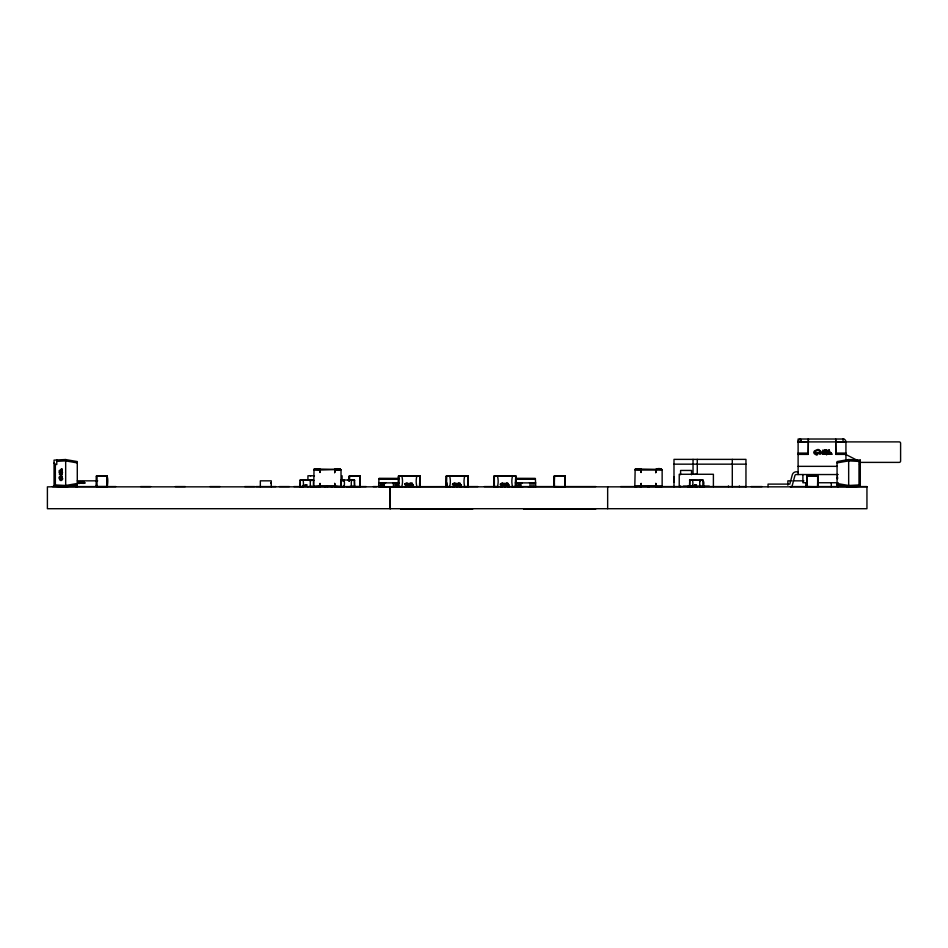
<?xml version="1.0" encoding="UTF-8"?>
<svg xmlns="http://www.w3.org/2000/svg" width="948" height="948" viewBox="0 0 948 948"><rect width="100%" height="100%" fill="white"/><g stroke="black" fill="none" stroke-linecap="round" stroke-linejoin="round"><path stroke-width="1.42" d="M61.122 474.012L61.596 474.45L61.43 472.424L62.58 472.388M409.607 483.776C412.7 481.833 410.389 485.649 409.098 483.172M457.434 483.776C460.527 481.833 458.216 485.649 456.924 483.172M505.26 483.776C508.353 481.833 506.042 485.649 504.751 483.172M808.229 454.388L808.36 439.019L808.229 454.388L798.109 454.388M848.661 459.567L848.673 486.845L860.298 486.241L860.298 460.124L848.673 459.519L837.06 461.558L837.06 485.755L838.15 486.845M61.347 469.888C62.9 469.592 60.174 470.125 61.122 471.512C62.852 472.009 62.272 467.257 61.122 469.307L62.07 469.959L61.122 469.307L61.928 469.011M61.75 476.56C62.343 478.337 62.402 474.675 60.791 475.564L59.25 477.034A1.6 1.6 0 0 0 59.132 478.278L60.08 480.174A1.28 1.28 0 0 0 61.964 480.067L62.758 478.823L61.3 476.927L61.395 479.913L60.53 479.913L59.546 477.946L60.791 476.097L61.94 477.2M410.283 484.949C409.382 486.49 408.789 483.16 409.915 485.329L410.721 484.736L409.548 485.329M458.109 484.949C457.209 486.49 456.616 483.16 457.754 485.329L458.559 484.736L457.374 485.329M505.936 484.949C505.035 486.49 504.443 483.16 505.58 485.329L506.386 484.736L505.201 485.329M107.077 486.573L107.077 475.908L96.554 475.955L96.423 486.573L96.696 475.908L107.077 476.18L107.349 486.573L96.696 486.573L96.423 476.18L98.402 476.05L96.554 475.955M359.885 486.573L360.015 475.955L349.492 475.908L349.219 481.383M398.409 486.573L398.681 476.18L420.272 476.18L420 486.845L416.859 486.703L420 486.573L420.272 476.18L398.409 476.18L398.409 486.573L401.834 486.703L398.681 486.573M446.235 486.573L446.52 476.18L468.111 476.18L467.826 486.845L464.686 486.703L467.826 486.573L468.111 476.18L446.235 476.18L446.235 486.573L449.66 486.703L446.52 486.573M494.074 486.573L494.346 476.18L515.937 476.18L515.665 486.845L512.513 486.703L515.665 486.573L515.937 476.18L494.074 476.18L494.074 486.573L497.487 486.703L494.346 486.573M554.189 486.573L554.189 476.18L564.854 475.908L554.462 475.908L554.189 486.573L554.462 476.18L564.854 475.908L564.854 486.573M806.997 486.573L806.997 476.18L817.65 475.908L807.269 475.908L806.997 486.573L807.269 476.18L817.65 475.908L817.65 486.573M378.608 485.08L378.608 485.969M446.935 485.08L446.935 485.969M59.38 473.123C62.011 475.422 57.07 471.796 60.471 471.132L59.357 470.706L60.471 470.125L59.357 470.706C61.17 470.587 60.719 474.794 59.357 474.593M360.015 484.866L359.885 486.703L360.015 475.955L349.219 476.18L349.326 480.079M564.984 484.866L564.854 486.703L564.984 475.955L563.148 476.05L564.984 476.18L564.854 486.845L554.462 486.573L554.189 476.18L556.18 476.05M817.792 484.866L817.65 486.703L817.792 475.955L815.944 476.05L817.792 476.18L817.65 486.845L807.269 486.573L806.997 476.18L808.976 476.05M305.777 485.092L305.742 485.495C303.016 484.594 309.593 485.554 304.806 485.388M695.228 485.092L695.192 485.495C692.467 484.594 699.043 485.554 694.256 485.388M61.122 474.593C62.592 475.351 62.485 471.464 61.466 473.336L61.596 474.047M477.899 486.573L378.608 486.703L378.987 478.515L398.717 478.515M515.262 486.703L515.641 478.515L535.371 478.515L535.75 486.703M860.298 463.074L859.504 464.319M382.98 486.703L383.383 482.888L383.739 486.703M519.018 482.888L519.587 486.703L520.025 482.888L520.393 486.703M381.748 486.703L382.151 482.888M518.39 486.703L518.805 482.888M334.656 469.355L335.426 469.355L334.656 472.649L335.426 469.355L319.405 469.082L320.021 472.459L319.405 469.082L314.037 469.177L313.693 486.573L310.636 486.703L310.411 485.329M655.779 469.355L656.549 469.355L655.779 472.649L656.549 469.355L640.528 469.082L641.144 472.459L640.528 469.082L635.16 469.177L634.816 486.158L635.504 486.845L634.816 486.158M305.066 485.672L305.209 484.89M694.517 485.672L694.659 484.89M79.111 483.61L80.07 482.52C74.928 484.819 82.334 478.906 80.687 483.243M531.994 482.888L531.994 486.703M554.189 484.001L554.331 483.172L554.331 483.776M806.997 484.001L807.127 483.172L807.127 483.776M310.411 486.703L310.636 486.573A13.663 13.663 0 0 1 310.636 480.281L300.303 480.008L300.03 486.573L303.076 486.703L303.313 485.329M319.476 470.042L340.332 469.426C329.726 469.876 338.697 467.305 341.019 469.758L341.019 486.573L344.077 486.703L344.302 485.329M699.861 486.703L700.086 486.573A13.663 13.663 0 0 1 700.086 480.281L689.753 480.008L689.48 486.573L692.526 486.703L692.763 485.329M334.656 486.573L335.308 486.845L335.236 485.886L319.476 485.886L319.405 486.845L320.057 486.573L319.263 486.644L320.021 483.468L319.263 486.644M655.779 486.573L656.431 486.845L656.36 485.886L640.599 485.886L640.528 486.845L641.18 486.573L640.386 486.644L641.144 483.468L640.386 486.644M640.599 470.042L656.36 470.042C656.217 467.862 661.36 468.312 662.142 469.758L662.142 486.158L661.467 486.845L661.467 486.158M410.958 485.53C410.875 483.279 414.217 485.483 411.515 485.234L410.721 484.736M458.785 485.53C458.702 483.279 462.043 485.483 459.342 485.234L458.559 484.736M506.623 485.53C506.528 483.279 509.87 485.483 507.168 485.234L506.386 484.736M310.411 481.537L310.411 480.008M699.861 481.537L699.861 480.008M822.9 449.968L822.9 451.651L824.381 449.992L826.336 449.968M411.894 483.776L412.013 483.172L412.451 484.001L412.013 483.172M459.721 483.776L459.839 483.172L460.278 484.001L459.839 483.172M507.547 483.776L507.666 483.172L508.104 484.001L507.666 483.172M82.559 482.271L82.559 481.631L83.282 482.271C83.673 480.328 81.113 483.231 81.575 481.631L84.182 482.271L83.412 481.679M82.926 482.84L84.988 483.302L84.739 482.662L83.045 483.444L81.575 482.662L81.575 483.302L84.739 482.662M656.431 469.758L662.142 469.758M823.776 452.646L822.9 452.646L822.9 454.341L824.985 453.559L824.132 453.215M824.724 449.933L825.471 449.968L825.471 451.651L823.788 451.461M828.505 454.151L827.592 454.341L827.592 452.646L828.457 452.646M673.992 480.316L673.992 481.489L673.992 477.01M271.258 483.61L271.258 482.722L271.258 483.48M77.286 485.755L76.195 486.845M314.369 486.502L319.405 486.158M635.504 486.502L640.528 486.158M826.028 453.156L826.573 454.862L827.142 453.132L826.751 454.045L825.649 453.108L825.27 454.08M828.896 450.3L828.41 451.651L829.05 449.968L829.69 451.651L829.05 449.968M831.017 452.99L830.531 454.341L831.171 452.646L831.811 454.341L831.171 452.646M62.106 471.369L61.43 471.808L62.035 472.021L61.596 470.966M65.673 486.845L65.673 459.519L54.048 460.124L54.048 486.241L65.673 486.845L77.286 484.795M306.477 485.542L307.057 484.831M695.927 485.542L696.507 484.831M78.779 483.48C80.059 482.899 76.8 481.963 79.952 481.774M673.992 480.92L673.992 481.892L673.862 481.24M673.862 477.614L673.992 478.242L673.992 477.33M673.992 480.044L673.862 482.224M107.219 484.949L107.219 484.878M656.49 486.371L655.779 483.279L656.549 486.573L661.467 486.502M412.57 485.21L413.055 484.499L413.494 485.329L412.427 484.523M460.396 485.21L460.882 484.499L461.321 485.329L460.254 484.523M508.223 485.21L508.709 484.499L509.147 485.329L508.081 484.523M335.343 469.473L340.332 469.758M656.466 469.473L661.467 469.758M54.048 486.241L55.351 484.938L55.351 464.437L54.048 463.074M860.298 460.124L858.995 461.415L858.995 484.938L860.298 486.241M410.472 483.539L411.527 483.895M458.299 483.539L459.353 483.895M506.125 483.539L507.18 483.895M673.992 478.562L673.992 476.726L673.992 478.811M335.308 486.845L334.656 483.279L335.426 486.703M344.302 480.008L344.077 480.281A13.663 13.663 0 0 1 344.077 486.573L344.302 486.703M409.204 485.234L409.536 484.499M457.031 485.234L457.363 484.499M504.869 485.234L505.189 484.499M82.571 482.852L81.575 483.302M803.584 441.898L798.109 441.898L800.977 441.756C802.494 437.395 797.967 439.386 798.109 441.887L808.36 441.756L798.109 441.756M83.72 483.231L84.36 483.042M349.492 486.573L360.157 486.573M398.409 476.18L402.225 476.05L398.681 475.908L398.681 486.845L402.225 486.703M446.235 476.18L450.051 476.05L446.52 475.908L446.52 486.845L450.051 486.703M494.074 476.18L497.878 476.05L494.346 475.908L494.346 486.845L497.878 486.703M83.282 482.271L83.934 481.631M307.946 486.703L307.638 486.703M697.396 486.703L697.088 486.703M346.767 486.703L348.034 486.703M107.219 483.776L107.219 483.172L107.349 484.001M303.431 480.15L303.076 480.281A13.663 13.663 0 0 1 303.076 486.573L303.313 486.703M351.4 486.703L354.682 486.573L354.41 480.008L344.077 480.008L344.302 481.537L344.077 480.008M410.65 485.092L409.714 484.878M458.476 485.092L457.54 484.878M506.303 485.092L505.367 484.878M319.476 469.355L320.021 469.082L314.369 469.082L314.369 469.758M640.599 469.355L641.144 469.082L635.504 469.082L635.504 469.758M326.906 486.573L327.901 486.573M648.029 486.573L649.036 486.573M695.441 486.431C699.482 486.502 693.106 486.573 695.145 486.431M696.448 474.273L694.742 474.273M324.524 486.845L325.377 486.845M331.362 486.845L332.203 486.845M416.468 486.703L420 486.845L420 475.908M464.295 486.703L467.826 486.845L467.826 475.908M512.121 486.703L515.665 486.845L515.665 475.908M381.57 482.888L383.158 482.888M394.546 482.888L396.146 482.888M518.212 482.888L519.812 482.888M531.2 482.888L532.8 482.888M75.307 484.973L70.981 485.068M829.287 454.341L830.199 453.476L828.825 452.646L828.825 454.341L828.825 452.646M826.383 451.461L825.471 451.651L825.471 449.968M408.801 486.703L409.797 486.703M456.628 486.703L457.623 486.703M504.454 486.703L505.45 486.703M647.934 486.703L648.93 486.703M77.286 483.456L65.673 485.483L55.351 484.938M837.06 462.908L848.673 460.882L858.995 461.415M800.432 439.078L800.847 441.756M824.239 454.341L824.168 453.701L824.63 454.305C822.994 453.689 825.684 455.135 824.985 453.559L822.9 454.341L822.9 452.646M310.636 480.281L313.693 480.281L300.03 480.281M303.076 486.573L300.303 486.845L300.303 480.008M344.077 486.573L341.292 486.845L341.292 480.008L344.42 480.008M700.086 480.281C705.122 477.105 705.146 489.642 700.086 486.703L699.861 485.329M692.763 486.703L689.753 486.845L689.753 480.008M413.885 486.703L412.084 486.703M461.712 486.703L459.91 486.703M509.538 486.703L507.737 486.703M351.198 476.05L349.362 476.18L349.362 481.383L349.492 475.908L360.015 475.955L359.885 486.845M808.229 441.898L845.936 441.898L845.936 460.799M858.995 484.938L848.673 485.495L837.06 483.456M56.785 461.344L65.673 460.882L77.286 462.908M310.636 486.703L313.421 486.573M351.4 485.329L351.637 486.703L354.41 486.573M700.086 486.703L702.871 486.573M310.826 475.778L310.434 475.778M61.478 472.945L62.201 473.028M60.34 472.305C57.721 472.649 62.141 472.969 59.357 471.772L60.328 471.95L59.902 471.192M340.332 486.502C326.55 485.518 344.882 487.616 340.332 486.158M798.109 474.545L798.109 439.019L843.068 439.019A2.868 2.868 0 0 1 845.936 441.887L835.698 441.756L835.828 454.388L845.936 454.388M840.473 441.898L899.237 441.887A1.363 1.363 0 0 1 900.6 443.249L900.6 461.012A1.363 1.363 0 0 1 899.237 462.387L861.222 462.387M825.684 450.703L826.289 450.703M828.576 451.189L829.275 451.189M798.109 453.085L808.229 453.085M835.828 453.085L845.936 453.085M823.125 453.381L823.729 453.381M827.805 453.381L828.41 453.381M830.697 453.879L831.396 453.879M673.992 464.165L745.957 464.165M798.109 466.345L837.25 466.345M313.693 469.758C318.291 470.007 324.05 468.869 314.369 469.177M335.308 469.758L341.019 469.758M634.816 469.758C639.414 470.007 645.185 468.869 635.504 469.177M798.109 471.808L796.237 471.808A4.1 4.1 0 0 0 792.279 474.853L789.803 484.108L768.046 484.108L768.046 486.845M838.21 474.545L796.237 474.545A1.363 1.363 0 0 0 794.91 475.564L792.173 485.826A1.363 1.363 0 0 1 790.857 486.845M314.416 475.778L307.934 475.778L307.934 479.878M313.741 475.908L314.416 475.908M96.423 476.18L107.349 476.18C104.778 502.061 110.963 473.514 105.37 476.05M837.06 477.282L837.748 477.282M837.06 478.645L837.748 478.645M378.951 478.882L398.752 478.882L378.975 478.693M515.605 478.882L535.407 478.882L515.617 478.693M310.292 480.008L313.421 480.008L313.421 486.845L310.636 486.573M351.281 480.15L351.637 480.281A13.663 13.663 0 0 0 351.637 486.573M692.881 480.15L692.526 480.281A13.663 13.663 0 0 1 692.526 486.573M699.743 480.008L702.871 480.008L702.871 486.845L700.086 486.573M347.857 480.281L354.682 480.281M689.48 480.281L703.143 480.281M77.286 480.837L97.691 480.837M791.284 480.837L787.859 480.837L787.859 485.234M792.895 480.837L803.892 480.837M379.84 482.745L381.57 482.745M392.816 482.745L395.043 482.888M516.162 482.745L518.212 482.745M529.47 482.745L531.686 482.745M807.305 482.745L802.897 482.745L802.897 474.545M817.614 482.745L838.21 482.745M378.608 482.888L399.108 482.888M515.262 482.888L535.75 482.888M843.365 485.068L839.039 484.973M314.369 486.158L313.788 486.502L319.346 486.371M656.431 486.158L662.142 486.158M683.33 486.158L709.294 486.158M52.436 486.573L115.869 486.573M140.6 486.573L150.578 486.573M175.309 486.573L185.287 486.573M210.018 486.573L219.995 486.573M244.726 486.573L254.704 486.573M255.794 486.573L275.927 486.573M279.435 486.573L289.413 486.573M293.88 486.573L366.129 486.573M373.228 486.573L376.7 486.573M484.274 486.573L595.759 486.573M620.608 486.573L746.42 486.573M751.089 486.573L762.074 486.573M790.063 486.573L866.946 486.573M400.577 508.981L472.768 508.981M523.569 508.981L595.759 508.981M515.641 478.515L535.371 478.562M378.987 478.515L398.729 478.562M656.431 469.082L661.467 469.177M335.308 469.082L340.332 469.177M635.504 486.158L640.469 486.371M689.753 486.573L692.526 486.703M351.637 486.703L354.41 486.845L354.41 480.008M341.292 486.573L344.077 486.703M300.303 486.573L303.076 486.703M55.351 464.437L56.785 464.52L56.785 459.981M640.528 469.758L635.504 469.426L640.469 469.556M319.405 469.758L314.369 469.426L319.346 469.556M500.473 486.703L502.274 486.703M452.646 486.703L454.448 486.703M404.82 486.703L406.621 486.703M515.665 482.745L517.051 482.888L517.051 486.703M379.01 482.745L380.397 482.888L380.397 486.703M61.454 473.716L62.106 473.988M61.122 470.267L62.106 470.907M62.165 473.408L61.466 473.336M837.06 484.795L848.673 486.845M843.921 439.149L843.068 439.019L843.068 441.756M512.513 476.18L512.489 476.18A20.501 20.501 0 0 0 512.513 486.573M464.295 476.05L464.686 476.18A20.501 20.501 0 0 0 464.686 486.573M416.859 476.18L416.836 476.18A20.501 20.501 0 0 0 416.859 486.573M96.423 486.573L96.554 484.866M845.936 454.53L857.407 460.42M807.127 484.878L807.127 484.949M554.331 484.878L554.331 484.949M506.86 484.001L506.445 483.172L506.469 483.907M459.033 484.001L458.619 483.172L458.642 483.907M411.207 484.001L410.792 483.172L410.816 483.907M65.685 459.567L77.286 461.558L77.286 486.703M507.062 484.499L507.168 485.234M459.235 484.499L459.342 485.234M411.408 484.499L411.515 485.234M381.985 484.155L382.364 486.703L382.364 484.155M520.025 486.703L519.634 482.888L519.587 486.703M382.98 482.888L383.383 486.703M835.828 441.887L835.698 439.019L835.828 454.388M515.665 476.18L515.937 486.573M467.826 476.18L468.111 486.573M420 476.18L420.272 486.573M831.301 482.745L831.301 486.845M827.592 452.646L827.592 454.341M805.836 482.745L805.836 486.845M745.957 486.703L745.957 459.377L673.992 459.377L673.992 486.703M739.357 485.945L739.357 486.703M732.294 459.377L732.294 486.703M728.42 485.945L728.42 486.703M713.394 486.573L713.394 474.273L679.23 474.273L679.23 486.573M704.506 486.158L704.506 486.845M697.278 459.377L697.278 474.024M693.035 459.377L693.035 474.024M691.53 474.77L691.53 470.445L680.593 470.445L680.593 474.77M691.53 485.945L691.53 486.703M688.106 486.158L688.106 486.845M680.593 485.945L680.593 486.703M607.656 486.845L607.656 508.709M533.961 486.703L533.961 482.888L535.347 482.745L532.302 482.745M530.039 482.888L530.039 486.703L528.237 486.703M522.775 486.703L520.973 486.703L520.973 482.888L522.372 482.745L519.326 482.745M507.666 484.499L507.666 485.329M459.839 484.499L459.839 485.329M446.935 482.888L446.935 486.703M419.597 482.888L419.597 486.703M412.013 484.499L412.013 485.329M397.307 486.703L397.307 482.888L398.705 482.745L395.648 482.745M395.92 486.703L395.92 482.888L395.352 486.703L394.771 482.888M393.384 482.888L393.384 486.703L391.583 486.703M390.292 486.845L390.292 508.709M390.126 486.845L390.126 508.709M386.12 486.703L384.331 486.703L384.331 482.888L385.718 482.745L382.672 482.745M382.933 482.888L382.933 486.703M381.795 484.155L381.795 486.703M342.098 475.778L342.098 481.24M271.258 486.703L271.258 480.837L260.333 480.837L260.333 486.703M401.857 476.18A20.501 20.501 0 0 1 401.834 486.573M449.684 476.18A20.501 20.501 0 0 1 449.66 486.573M497.51 476.18A20.501 20.501 0 0 1 497.487 486.573M404.654 484.203L406.04 485.708L407.166 484.321L405.365 484.926L405.021 484.262L407.154 483.433L407.806 485.305L408.375 484.25L407.51 483.255A1.209 1.209 0 0 0 405.993 483.184L404.654 484.203M452.48 484.203L453.867 485.708L454.993 484.321L453.191 484.926L452.848 484.262L454.981 483.433L455.632 485.305L456.201 484.25L455.336 483.255A1.209 1.209 0 0 0 453.819 483.184L452.48 484.203M500.307 484.203L501.693 485.708L502.819 484.321L501.018 484.926L500.674 484.262L502.807 483.433L503.471 485.305L504.028 484.25L503.163 483.255A1.209 1.209 0 0 0 501.646 483.184L500.307 484.203M817.65 453.819L817.626 454.175A1.209 1.209 0 0 1 816.69 455.123L814.545 453.938A1.943 1.943 0 0 1 815.268 450.549L816.927 449.779A2.441 2.441 0 0 1 819.179 449.79L820.328 451.082A1.683 1.683 0 0 1 821.418 452.101L821.513 452.658A1.683 1.683 0 0 1 821.075 453.808C816.868 455.68 823.563 451.094 818.053 450.229A1.695 1.695 0 0 0 816.678 450.916L815.553 451.236A1.197 1.197 0 0 0 814.901 453.203L815.754 452.954A1.209 1.209 0 0 1 816.939 452.836L818.965 452.291L819.333 452.931L817.65 453.819M828.078 450.786L826.703 451.651L826.703 449.968L828.078 450.786M107.349 484.736L107.219 485.329L107.349 484.736M816.903 453.95L815.967 453.95L816.903 453.95M341.292 480.008L344.077 480.281L341.292 480.008M866.946 486.845L47.4 486.845L47.4 508.709L866.946 508.709L866.946 486.845M807.127 485.305L807.127 485.329M554.331 485.305L554.331 485.329"/></g></svg>
